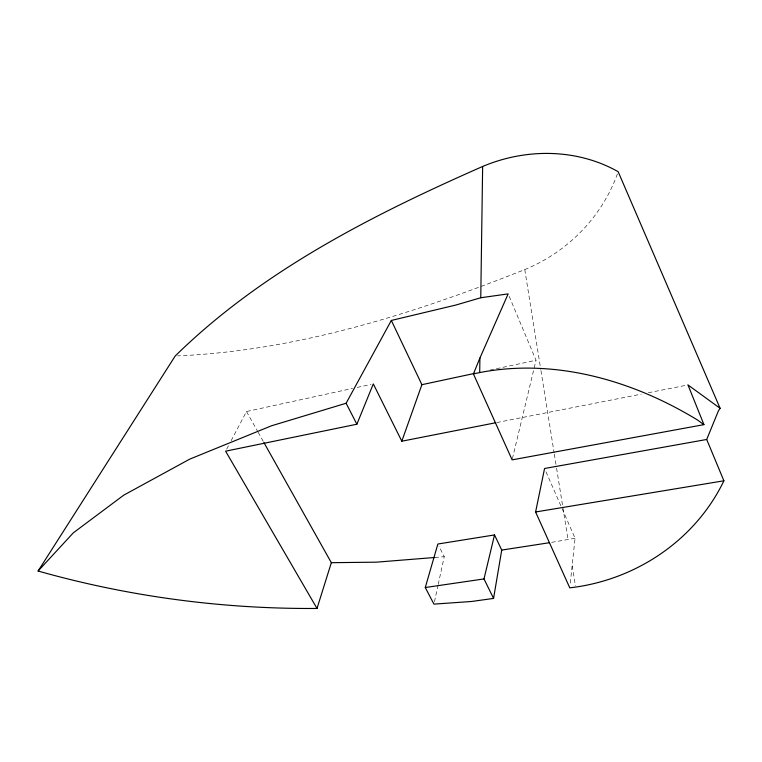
<?xml version="1.0" encoding="UTF-8"?>
<svg xmlns="http://www.w3.org/2000/svg" width="762" height="762" viewBox="0 0 762 762"><rect width="100%" height="100%" fill="white"/><g stroke="black" fill="none" stroke-linecap="round" stroke-linejoin="round"><path stroke-width="0.57" stroke-dasharray="3.81 2.86" d="M562.194 508.845L575.062 538.286L570.157 584.349M434.435 601.809L437.959 585.607M438.207 584.454L444.246 556.689L438.922 546.135M512.397 458.724L536.019 360.255L508.149 293.884M226.705 449.094L228.905 444.922M231.105 440.741L246.497 411.528L352.558 388.43M617.391 173.898A158.344 148.971 -29.3 0 1 524.77 269.596C413.785 313.63 297.647 350.682 177.536 355.883M575.062 538.286L550.612 542.534M357.168 387.42L370.999 384.41M489.909 370.122L536.019 360.255M496.795 422.539L641.309 394.125M648.31 392.744L687.981 384.943M434.883 557.47L444.246 556.689M246.497 411.528L257.546 431.197M258.127 432.235L263.357 441.55M545.992 471.773L561.718 507.749M524.77 269.596L540.772 369.475M540.963 370.646L554.136 452.895M554.326 454.066L556.393 466.992M556.584 468.173L568.071 539.839M572.233 565.804L575.453 585.902"/><path stroke-width="1.14" d="M706.698 439.474L544.563 468.497L535.6 511.978L569.766 587.835C635.213 580.396 695.173 540.544 723.9 480.793L706.698 439.474L718.442 410.804L720.1 408.299L687.981 384.943L703.936 424.644L512.121 459.867L473.412 373.923L479.698 372.57L479.908 358.045L508.149 293.884L480.765 297.752L455.828 305.048L391.335 320.45L346.11 403.25L271.491 425.796L189.69 459.153L123.673 495.205L73.333 532.819L38.1 571.024C128.683 596.636 222.895 609.143 317.011 608.447L331.337 562.689L263.938 442.589M480.765 297.752L482.641 166.468A148.266 130.969 -22.4 0 1 618.163 171.707L720.1 408.299M493.566 598.418L501.729 550.069L494.528 534.934L437.855 544.02L425.282 587.531L433.93 604.123L471.592 601.475L493.566 598.418L483.994 578.92L494.528 534.934M495.643 422.767L401.812 441.208L421.891 384.686L391.335 320.45M479.908 358.045L473.412 373.923M317.011 608.447L225.6 451.18L356.883 424.224L373.304 383.905L401.812 441.208M38.1 571.024L175.165 356.045C261.976 270.862 372.418 215.027 482.641 166.468M421.891 384.686L474.917 373.332M535.6 511.978L723.9 480.793M501.729 550.069L549.45 542.715M425.282 587.531L483.994 578.92M479.698 372.57C555.222 357.969 633.06 380.581 697.573 420.053L703.936 424.644M434.883 557.47L376.466 562.166L331.337 562.689M346.11 403.25L356.883 424.224"/></g></svg>
